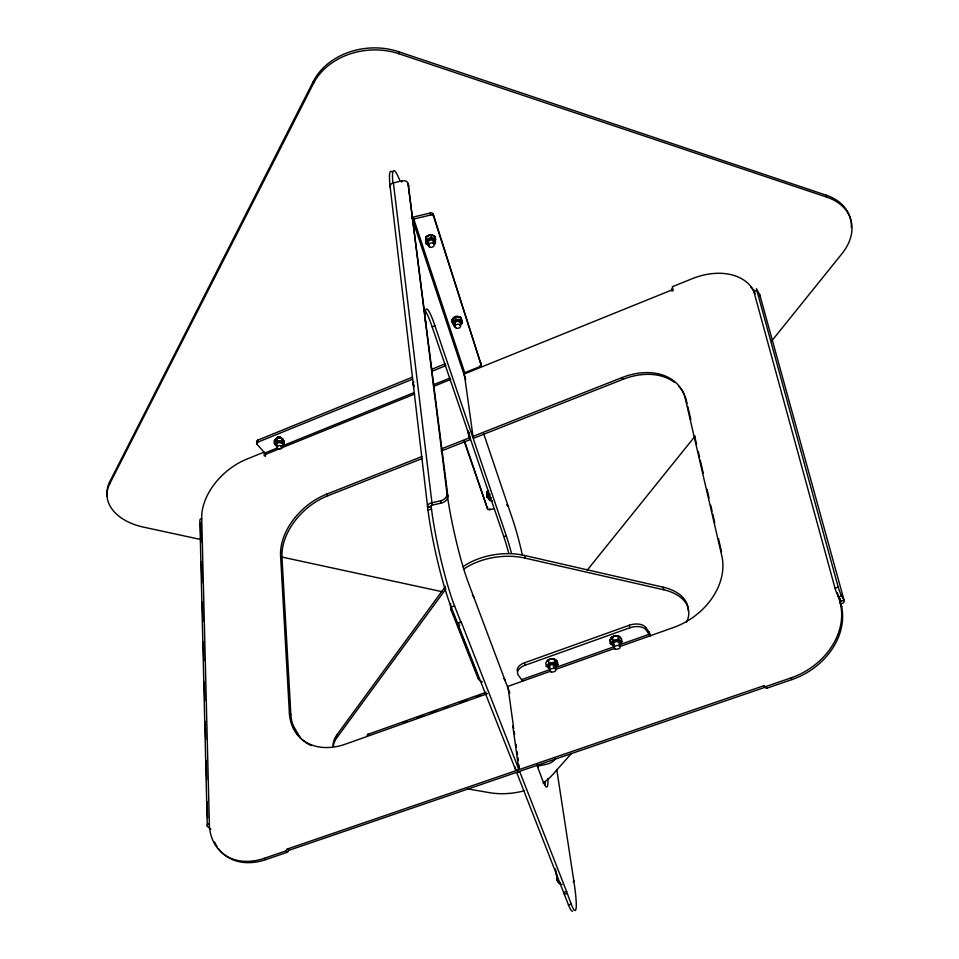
<?xml version="1.0" encoding="UTF-8"?>
<svg xmlns="http://www.w3.org/2000/svg" width="959" height="959" viewBox="0 0 959 959"><rect width="100%" height="100%" fill="white"/><g stroke="black" fill="none" stroke-linecap="round" stroke-linejoin="round"><path stroke-width="1.44" d="M200.383 539.426L143.311 527.078A53.236 34.272 0 0 1 109.662 483.899L109.686 481.897L313.329 81.395A63.75 51.163 -5.3 0 1 398.584 51.702L826.19 195.192A58.787 41.213 -18.9 0 1 851.017 221.577M434.079 244.293L435.35 243.514L435.35 236.693L430.807 234.655L425.892 236.753L425.892 243.586L429.272 245.3M488.634 490.804L487.028 491.691L486.98 497.397L489.402 498.548M537.675 767.14L538.67 765.917L546.127 764.347A11.832 6.365 -8.4 0 0 555.249 758.761M463.82 373.95L464.731 372.751L479.932 366.602A2.206 1.534 -8.4 0 0 481.142 364.78L433.252 214.169A2.397 1.81 -7.5 0 0 430.375 212.982L413.497 217.022A4.208 2.829 -18.7 0 0 411.974 217.609M425.892 236.753L425.892 243.586L427.199 243.61M459.685 624.86L459.553 625.532M487.028 491.691L486.98 497.397L488.143 497.505M618.243 640.912L618.135 635.901L613.784 636.308L610.931 638.167L609.72 640.24L610.344 643.681L614.443 646.198M109.662 483.899L313.509 83.433L313.329 81.395M612.286 636.824L612.921 640.276L610.344 643.681M617.356 636.081L618.951 636.285L621.396 638.394L622.031 641.847L618.675 645.539M392.087 172.033A62.946 6.449 76.6 0 0 389.965 185.159L427.966 509.972A71.134 8.583 77.5 0 0 451.114 606.903L457.587 623.326L461.291 622.151L458.965 622.655M457.587 623.326L515.702 770.029L518.843 769.37L512.765 725.723L513.784 728.384M550.346 668.938L546.33 666.385L545.791 662.945C547.373 658.27 554.674 657.107 557.383 661.35L557.934 664.791L554.554 668.363M277.81 446.81L274.813 444.652L274.046 440.984C275.808 436.824 282.557 436.585 284.032 441.068L284.188 443.753L281.466 446.618M265.403 455.453L264.24 455.921L264.049 452.133L246.631 459.193A54.303 36.346 -41.9 0 0 201.678 516.23L209.41 826.274A61.796 45.445 -48.9 0 0 264.264 858.305L285.986 850.873L287.28 849.051L763.796 685.757L766.744 688.202L791.93 679.583A66.075 53.392 -29.9 0 0 841.63 606.807L840.036 602.444A1.343 0.767 -14.4 0 0 840.911 601.329L844.064 600.214L759.816 294.904L756.387 288.707L838.202 587.076A6.665 0.767 69.9 0 0 841.57 595.767L844.064 600.214A4.711 2.673 -14.4 0 1 840.995 604.146M218.484 848.655A61.724 45.445 -48.9 0 0 265.823 859.6L287.532 852.179L288.815 850.357L764.85 687.363L766.744 688.202M333.061 746.102A48.477 26.696 -5.6 0 1 336.921 734.834L445.563 586.273M333.42 745.814A48.525 26.672 -5.6 0 1 337.112 737.387L445.887 588.898M587.184 570.197L694.891 436.393M771.695 340.984L841.942 253.715A58.847 41.201 -18.9 0 0 826.814 197.146L826.19 195.192M459.96 325.533L462.442 323.051L461.579 319.239L460.344 316.926L455.885 316.494L455.201 316.578L455.573 319.263L452.157 322.356L453.895 325.772L455.273 326.084M571.48 753.426L551.641 775.771A47.039 25.21 -7.8 0 1 542.998 782.892M413.892 381.982L412.945 382.905L413.761 387.124M487.112 494.317L487.616 493.849A3.536 2.278 -8.2 0 1 487.58 491.967M426.12 240.337L425.532 240.877L426.144 241.021M434.547 240.469L435.722 239.39L431.166 237.364L430.807 234.655M556.652 661.938L557.383 661.35M283.301 441.608L284.032 441.068M546.33 666.385L548.932 663.089L548.392 659.648L549.087 659.588M274.202 443.669L276.923 440.78L277.307 438.311M431.166 237.364L426.24 239.462M455.201 316.578L451.797 319.671L452.157 322.356L453.535 322.979M413.785 385.338L413.904 385.926M265.511 456.172L265.379 453.655L256.964 444.185L256.856 442.195A2.17 1.45 -2.1 0 1 257.647 440.205L412.358 377.187M431.694 369.311L445.515 363.677M256.964 444.185A2.17 1.45 -2.1 0 1 257.743 442.195L412.598 379.177M431.946 371.301L445.779 365.667M277.187 448.021L264.78 453.044L265.355 454.458L414.672 394.029M281.323 446.355L414.096 392.591M433.396 384.775L450.059 378.038M433.983 386.225L450.634 379.488M674.489 382.353A59.146 42.903 -32.5 0 0 622.978 379.332L474.214 438.011L473.015 436.393L464.312 373.95L671.636 290.062L671.588 288.839L672.379 289.798M840.132 598.5L840.911 601.329L838.418 596.882A6.665 0.779 69.9 0 1 835.037 588.191L753.87 291.62L756.639 290.517M201.666 518.316L201.726 518.292A3.8 2.409 -1.2 0 0 199.88 520.773L207.264 826.011M293.754 727.617A60.141 44.318 -44.6 0 1 290.853 714.479L289.39 713.076L280.591 556.028A56.425 39.355 -41.3 0 1 326.563 494.209L421.948 456.556M441.296 448.908L468.951 437.999L470.15 439.618L441.152 451.054M473.015 436.393L621.911 377.618A59.206 42.915 -32.5 0 1 685.397 398.932L721.827 555.92A62.982 48.909 -33.6 0 1 673.602 627.462L620.353 646.402M290.853 714.479L281.982 557.503A56.365 39.355 -41.3 0 1 327.894 495.731L421.804 458.69M461.219 323.507L462.442 323.051L460.344 316.926M453.02 319.215L451.797 319.671L452.216 320.354M557.934 664.791L554.746 662.285L548.932 663.089L549.843 664.419M517.333 671.288A12.587 7.216 -8.4 0 1 524.561 662.765L629.308 625.244A12.803 7.42 -10.5 0 1 645.779 627.486L648.775 631.657A4.483 0.935 70.2 0 1 650.693 635.937M522.619 681.154L518.639 675.568A12.599 7.204 -8.4 0 1 524.945 665.33L629.787 627.809A12.815 7.42 -10.5 0 1 646.282 630.039L649.938 635.877M367.609 734.462L486.117 692.29M521.96 679.523L549.855 669.598M555.465 667.596L614.335 646.642M619.694 644.736L649.279 634.211L648.775 631.657M403.475 722.535L407.479 721.108M416.853 717.764L423.566 715.378M430.279 712.993L437.04 710.595M443.789 708.186L447.841 706.747M460.056 702.408L466.841 699.986M476.395 696.594L480.495 695.131M487.34 693.693L345.624 744.088A60.213 44.33 -44.6 0 1 289.39 713.076M550.514 671.228L507.874 686.392L513.497 726.634M556.124 669.238L614.995 648.296M835.037 588.191L838.202 587.076M838.418 596.882L841.57 595.767M489.581 493.753L487.4 494.305M209.278 823.697L209.338 823.673A4.268 2.218 -2.9 0 0 207.827 826.802L210.884 829.319M765.69 686.584L790.899 677.953A66.159 53.404 -29.9 0 0 840.683 605.105L841.714 606.771M413.533 382.725L412.945 382.905L413.82 385.146M390.217 187.257L390.193 187.209A4.459 3.416 -6.1 0 1 393.394 182.881L401.413 180.951A6.389 4.208 -18.7 0 1 408.102 183.684L447.853 495.911A7.3 5.526 -20.4 0 1 441.452 503.055L432.233 505.129A1.462 0.935 -6.7 0 0 431.154 506.34L427.618 507.131L431.178 506.388L431.502 509.181A71.146 8.463 77.5 0 0 454.638 606.124L461.075 622.571M412.742 219.791A1.199 0.803 -18.7 0 1 413.761 219.036L430.639 215.008A2.409 1.81 -7.5 0 1 433.528 216.183L481.142 364.78M425.257 310.98A61.879 6.413 77 0 1 432.089 326.683L435.014 326L506.34 535.973A54.088 4.891 77.6 0 1 511.351 552.792M408.102 183.684L447.026 493.657A7.312 5.526 -20.4 0 1 440.613 500.814L431.382 502.888A5.119 3.285 -6.7 0 0 427.618 507.131M427.966 509.972L431.502 509.181M464.084 440.948L487.568 508.845A2.038 1.295 -8.1 0 0 489.965 509.637L494.257 508.678M432.089 326.683L503.763 536.549L506.34 535.973M451.114 606.903L454.638 606.124M613.604 646.162L614.383 645.994A4.423 2.553 -10.1 0 1 612.741 642.386A4.423 2.553 -10.1 0 1 619.394 641.259A4.423 2.553 -10.1 0 1 618.891 645.227M563.796 892.23L566.637 891.642L571.264 904.265L568.435 904.828L516.733 772.642L519.862 771.995L566.637 891.642M564.252 894.184L567.093 893.608M284.188 443.753L281.922 440.828L276.923 440.78L277.523 442.063M460.716 319.611L455.573 319.263M555.321 668.087L554.626 668.147A4.375 2.505 -8.8 0 0 555.429 664.239A4.375 2.505 -8.8 0 0 548.824 665.066A4.375 2.505 -8.8 0 0 550.142 668.711M612.921 640.276L618.771 639.353L622.031 641.847M467.608 788.885L489.546 792.673A47.039 25.21 -7.8 0 0 524.609 790.696M280.879 556.831L441.847 591.643M463.173 566.601A53.129 32.246 -8.1 0 1 524.453 555.453L663.089 587.172A51.57 30.185 -10.7 0 1 688.262 610.919M463.509 569.238A53.189 32.234 -8.1 0 1 524.861 558.078L663.628 589.749A51.618 30.161 -10.7 0 1 686.608 622.103M313.509 83.433A63.821 51.163 -5.3 0 1 398.848 53.728L826.814 197.146M609.72 640.24L610.535 640.612M554.734 664.911L554.374 664.971A2.625 1.498 -8.8 0 0 550.862 664.863A2.625 1.498 -8.8 0 0 550.022 667.08L549.495 667.464M264.264 858.305L265.823 859.6M285.986 850.873L287.532 852.179M287.28 849.051L288.815 850.357M280.591 556.028L281.982 557.503M326.563 494.209L327.894 495.731M763.796 685.757L764.85 687.363M790.899 677.953L791.93 679.583M621.911 377.618L622.978 379.332M291.668 723.026L300.539 738.142M840.683 605.105L841.63 606.807M450.742 603.786A13.21 7.948 -7.2 0 0 450.766 607.347L452.372 611.446M453.451 614.18L457.227 623.746M458.306 626.479L460.991 633.312M462.07 636.033L469.61 655.165M470.689 657.898L477.15 674.297M450.766 607.347L451.078 609.972L478.014 678.229A12.611 7.228 -7.6 0 0 482.353 681.909M555.417 868.938L557.455 880.566A5.55 4.891 -22.3 0 0 562.166 884.462M461.291 622.151L518.843 769.37M573.734 880.302L573.746 880.338A3.896 1.906 -8.4 0 1 573.122 881.836M432.233 505.129L393.394 182.881M509.804 692.985L468.208 582.341A65.895 7.264 77.5 0 1 447.254 495.036M536.704 764.563L542.135 779.032A57.588 5.478 78 0 0 547.853 778.444M440.613 500.814L441.452 503.055M447.026 493.657L447.853 495.911M464.791 441.811L487.568 508.845M412.694 220.126L465.762 379.788M483.588 433.42L513.568 522.152A50.995 4.351 77.6 0 1 522.487 555.369M401.413 180.951L401.797 182.126M413.761 219.036L464.731 372.751M837.327 592.554L840.755 605.081M671.636 290.062L671.875 291.045L673.194 290.517L672.295 286.765L692.074 278.757A58.631 41.249 -29.7 0 1 755.212 293.802M686.428 400.682L687.1 403.583M687.783 406.496L690.816 419.562M694.532 435.554L696.558 444.269M698.236 451.533L699.591 457.347M700.262 460.248L703.307 473.326M707.023 489.306L709.049 498.033M710.727 505.297L712.081 511.099M712.753 514.012L714.779 522.727M718.495 538.706L721.528 551.785M663.089 587.172L663.628 589.749M645.779 627.486L646.282 630.039M629.308 625.244L629.787 627.809M554.194 658.845L554.746 662.285M553.175 663.952L553.87 668.363M524.453 555.453L524.861 558.078M556.771 769.514L574.105 882.748A57.612 5.358 78.4 0 1 571.264 904.265M556.148 871.707L557.455 880.566M524.561 662.765L524.945 665.33M479.812 365.799L479.932 366.602M488.886 496.235L489.438 500.13M489.821 508.666L489.965 509.637M486.956 492.818L487.052 493.465M514.192 731.297L514.599 734.198M516.014 744.376L516.422 747.289M517.033 751.64L517.428 754.553M517.836 757.454L518.244 760.367M518.855 764.719L519.263 767.632M454.698 323.339L455.249 327.343M469.143 432.305L470.15 439.618M515.307 767.116L515.702 770.029M453.523 323.099L453.895 325.772M467.944 430.687L468.951 437.999M433.252 214.169L433.528 216.183M435.35 243.514L435.35 236.693L434.031 236.669A4.1 3.057 -7.4 0 1 434.355 237.352M430.375 212.982L430.639 215.008M428.086 242.207L428.613 246.259M398.584 51.702L398.848 53.728M477.69 675.663L478.014 678.229M411.974 216.207L412.298 218.772M336.921 734.834L337.112 737.387M281.766 438.143L281.922 440.828M257.647 440.205L257.743 442.195M200.431 523.135L200.899 542.47M201.366 561.818L201.881 582.724M202.349 602.168L202.828 621.48M203.32 641.955L203.787 660.967M204.291 681.597L204.758 700.801M205.262 721.528L205.706 739.449M206.209 760.355L206.676 779.655M207.216 801.76L207.612 817.955M554.77 665.558A2.625 1.498 -8.8 0 1 554.77 665.966M555.705 660.463A4.363 2.505 -8.8 0 1 555.764 661.374M547.289 661.231A4.363 2.505 -8.8 0 1 554.422 659.289M554.782 659.48A4.363 2.505 -8.8 0 1 555.561 660.188M489.581 497.014A2.122 1.367 -8.2 0 1 489.581 495.431M489.546 498.404A3.548 2.278 -8.2 0 1 487.819 496.462A3.548 2.278 -8.2 0 1 489.857 494.317M488.011 491.452A3.536 2.278 -8.2 0 1 488.611 491.008M428.409 242.171A2.457 1.834 -7.4 0 1 431.298 240.002A2.457 1.834 -7.4 0 1 433.012 242.567M429.32 244.965A4.112 3.057 -7.4 0 1 427.294 240.745A4.112 3.057 -7.4 0 1 433.288 239.414A4.112 3.057 -7.4 0 1 433.864 243.958M426.587 237.293A4.1 3.057 -7.4 0 1 432.365 235.446M433.156 235.83A4.1 3.057 -7.4 0 1 433.792 236.37M455.057 323.555A2.35 1.678 -8 0 1 455.034 322.955M455.129 322.656A2.35 1.678 -8 0 1 457.635 321.349A2.35 1.678 -8 0 1 459.685 322.751M454.95 325.604A3.932 2.793 -8 0 1 454.518 321.517A3.932 2.793 -8 0 1 460.26 321.145A3.932 2.793 -8 0 1 459.769 325.293M452.96 319.898A3.92 2.793 -8 0 1 454.854 317.201M455.273 317.009A3.92 2.793 -8 0 1 458.893 316.938M459.936 317.549A3.92 2.793 -8 0 1 460.2 317.813M277.067 444.532A2.242 1.498 -2.7 0 1 278.865 442.578M279.261 442.555A2.242 1.498 -2.7 0 1 281.359 443.549M276.719 446.163A3.74 2.493 -2.7 0 1 276.672 442.495A3.74 2.493 -2.7 0 1 282.15 442.614A3.74 2.493 -2.7 0 1 281.311 446.259M277.451 446.486A3.74 2.493 -2.7 0 1 277.067 446.343M275.281 440.553A3.728 2.493 -2.7 0 1 279.273 437.987A3.728 2.493 -2.7 0 1 282.701 440.72M614.275 644.436A2.649 1.534 -10.1 0 1 615.486 641.811A2.649 1.534 -10.1 0 1 618.879 643.057M611.063 639.209A4.411 2.553 -10.2 0 1 614.527 636.201A4.411 2.553 -10.2 0 1 619.466 637.172M277.559 436.992A3.512 2.35 -2.7 0 1 278.374 436.824M279.824 436.836A3.512 2.35 -2.7 0 1 280.543 437.004M277.666 437.28A3.297 2.206 -2.7 0 1 280.591 437.34M277.714 437.712A2.709 1.81 -2.7 0 1 280.615 437.831M492.494 500.766A2.577 1.654 -8.2 0 1 489.27 499.819A2.577 1.654 -8.2 0 1 491.38 497.637M451.078 609.972A13.222 7.948 -7.2 0 1 451.054 606.412M503.631 678.576A4.399 3.584 -20.9 0 1 505.237 680.842M407.791 184.128A6.377 4.208 -18.7 0 1 408.882 186.034M560.284 882.951A5.55 4.891 -22.3 0 1 556.939 879.283M572.691 910.954A57.6 5.442 78.4 0 1 568.435 904.828M503.763 536.549A54.076 4.963 77.6 0 1 508.785 553.355M545.18 781.621A57.576 5.562 78.1 0 1 545.072 784.69M506.556 504.758A3.56 2.721 -18.6 0 1 507.862 506.448M464.432 376.084A3.848 2.781 -18.7 0 1 464.863 377.091M392.902 183.073A62.958 6.365 76.6 0 1 399.675 180.136M472.355 595.491A4.651 3.668 -20.8 0 1 474.022 597.805M446.894 492.447A65.895 7.264 77.5 0 1 446.57 489.965M425.82 324.526A61.891 6.317 77 0 1 425.269 317.956M425.221 316.842A61.891 6.317 77 0 1 435.014 326M487.675 507.395A2.026 1.295 -8.1 0 1 487.292 506.903M487.388 494.053A3.872 2.493 -8.2 0 1 488.263 490.948M480.855 362.79A2.206 1.534 -8.4 0 1 480.675 363.821M452.588 319.755A4.292 3.057 -8 0 1 455.01 316.83A4.292 3.057 -8 0 1 459.517 316.89M460.704 317.885A4.292 3.057 -8 0 1 461.123 319.191M426.359 239.954A4.483 3.345 -7.4 0 1 428.397 235.327A4.483 3.345 -7.4 0 1 434.379 236.525M610.679 639.533A4.831 2.793 -10.2 0 1 615.582 635.781A4.831 2.793 -10.2 0 1 620.125 638.598M367.237 736.404A4.292 1.51 70.8 0 1 368.915 734.822M753.87 291.62A5.886 0.611 69 0 1 754.194 290.409M759.816 294.904A4.148 2.853 -16.9 0 1 760.019 295.995M311.219 745.563A60.141 44.318 -44.6 0 1 305.561 742.398M304.53 741.643A60.141 44.318 -44.6 0 1 296.751 733.311M684.93 395.899A59.146 42.903 -32.5 0 1 686.117 399.459M679.08 386.537A59.146 42.903 -32.5 0 1 684.438 394.76M750.849 287.149A58.571 41.249 -29.7 0 1 753.474 290.565M217.034 846.545A61.724 45.445 -48.9 0 1 214.576 842.002M464.312 373.95A3.872 0.947 68.1 0 1 464.516 372.655M275.005 440.493A4.088 2.733 -2.7 0 1 279.213 437.664A4.088 2.733 -2.7 0 1 283.169 440.457M107.384 496.498A53.201 34.284 0 0 1 109.686 481.897M851.172 222.752A58.787 41.213 -18.9 0 1 851.328 227.571M551.161 671.911A3.177 1.81 -8.8 0 0 556.004 669.945A3.177 1.81 -8.8 0 0 551.401 668.723A3.177 1.81 -8.8 0 0 551.161 671.911M277.822 448.8A2.709 1.81 -2.7 0 0 282.102 447.397A2.709 1.81 -2.7 0 0 278.29 445.671A2.709 1.81 -2.7 0 0 277.822 448.8M615.486 649.183A3.213 1.846 -10.1 0 0 620.209 646.965A3.213 1.846 -10.1 0 0 615.402 645.97A3.213 1.846 -10.1 0 0 615.486 649.183M456.424 328.17A2.853 2.026 -8 0 0 460.632 326.06A2.853 2.026 -8 0 0 456.34 324.645A2.853 2.026 -8 0 0 456.424 328.17M429.872 247.158A2.985 2.218 -7.4 0 0 434.247 244.881A2.985 2.218 -7.4 0 0 429.728 243.31A2.985 2.218 -7.4 0 0 429.872 247.158"/></g></svg>
